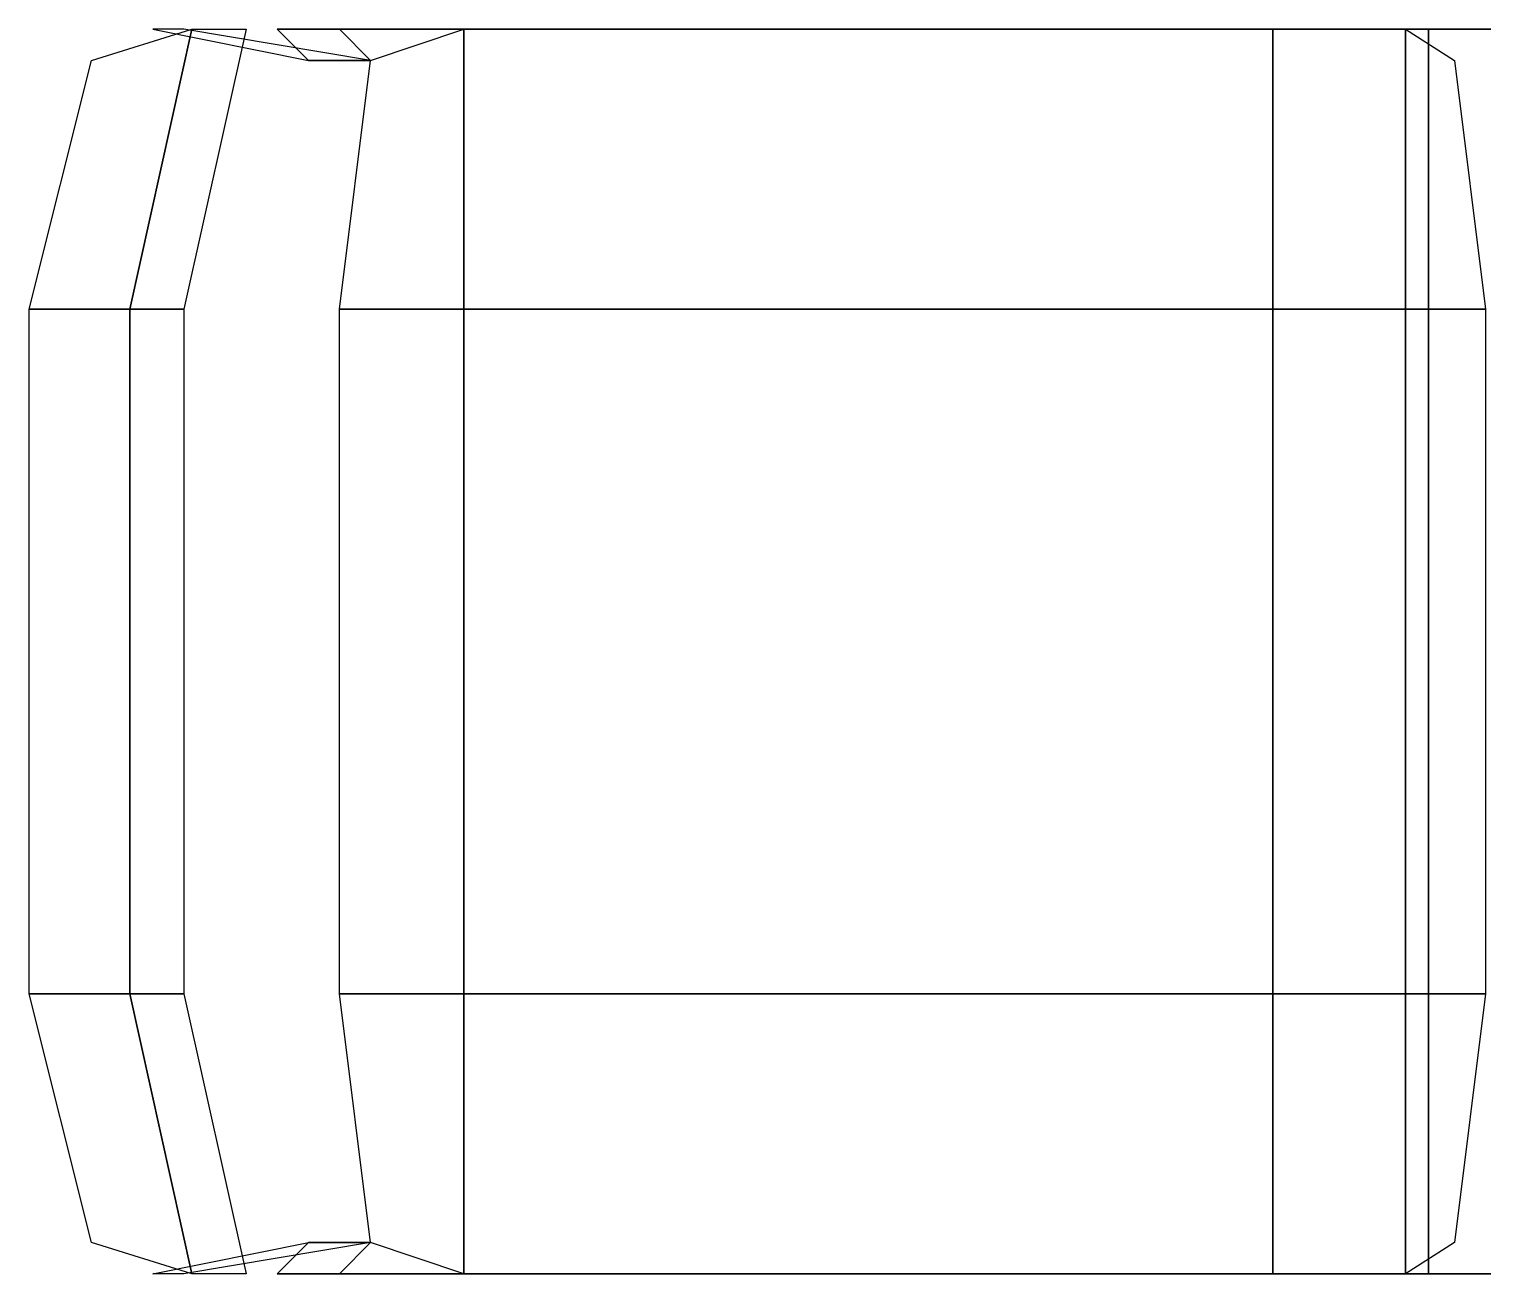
# Model space of a CAD drawing. Extents: x -0.597 to 0, y -0.254 to 0.254.
import ezdxf

# ---------------------------------------------------------------- set-up
doc = ezdxf.new("R2010")
doc.units = 0
doc.header["$LTSCALE"] = 2
doc.linetypes.add('CHROME', pattern=[10000, 10000, 0])
doc.layers.get('0').update_dxf_attribs({"linetype": 'CONTINUOUS'})

msp = doc.modelspace()

# ---------------------------------------------------------------- linework, layer by layer
at = {"color": 0, "linetype": 'BYBLOCK'}
for points in [[(-0.59653, 0.1397, 0.7874), (-0.57113, 0.2413, 0.7747), (-0.5301, 0.254, 0.7112), (-0.5555, 0.1397, 0.7112)], [(-0.5555, 0.1397, 0.7112), (-0.5301, 0.254, 0.7112), (-0.508, 0.254, 0.5842), (-0.5334, 0.1397, 0.5842)], [(-0.4699, 0.1397, 0.45287), (-0.4572, 0.2413, 0.47827), (-0.4191, 0.254, 0.49479), (-0.4191, 0.1397, 0.46939)], [(-0.4191, 0.1397, 0.46939), (-0.4191, 0.254, 0.49479), (-0.0889, 0.254, 0.508), (-0.0889, 0.1397, 0.4826)], [(-0.0889, 0.1397, 0.4826), (-0.0889, 0.254, 0.508), (-0.0348, 0.254, 0.49746), (-0.0348, 0.1397, 0.47206)], [(-0.0348, 0.1397, 0.47206), (-0.0348, 0.254, 0.49746), (-0.01487, 0.2413, 0.45885), (-0.00217, 0.1397, 0.43345)], [(-0.59653, -0.1397, 0.7874), (-0.59653, 0.1397, 0.7874), (-0.5555, 0.1397, 0.7112), (-0.5555, -0.1397, 0.7112)], [(-0.5555, -0.1397, 0.7112), (-0.5555, 0.1397, 0.7112), (-0.5334, 0.1397, 0.5842), (-0.5334, -0.1397, 0.5842)], [(-0.4699, -0.1397, 0.45287), (-0.4699, 0.1397, 0.45287), (-0.4191, 0.1397, 0.46939), (-0.4191, -0.1397, 0.46939)], [(-0.4191, -0.1397, 0.46939), (-0.4191, 0.1397, 0.46939), (-0.0889, 0.1397, 0.4826), (-0.0889, -0.1397, 0.4826)], [(-0.0889, -0.1397, 0.4826), (-0.0889, 0.1397, 0.4826), (-0.0348, 0.1397, 0.47206), (-0.0348, -0.1397, 0.47206)], [(-0.0348, -0.1397, 0.47206), (-0.0348, 0.1397, 0.47206), (-0.00217, 0.1397, 0.43345), (-0.00217, -0.1397, 0.43345)], [(-0.57113, -0.2413, 0.7747), (-0.59653, -0.1397, 0.7874), (-0.5555, -0.1397, 0.7112), (-0.5301, -0.254, 0.7112)], [(-0.5301, -0.254, 0.7112), (-0.5555, -0.1397, 0.7112), (-0.5334, -0.1397, 0.5842), (-0.508, -0.254, 0.5842)], [(-0.4572, -0.2413, 0.47827), (-0.4699, -0.1397, 0.45287), (-0.4191, -0.1397, 0.46939), (-0.4191, -0.254, 0.49479)], [(-0.4191, -0.254, 0.49479), (-0.4191, -0.1397, 0.46939), (-0.0889, -0.1397, 0.4826), (-0.0889, -0.254, 0.508)], [(-0.0889, -0.254, 0.508), (-0.0889, -0.1397, 0.4826), (-0.0348, -0.1397, 0.47206), (-0.0348, -0.254, 0.49746)], [(-0.0348, -0.254, 0.49746), (-0.0348, -0.1397, 0.47206), (-0.00217, -0.1397, 0.43345), (-0.01487, -0.2413, 0.45885)]]:
    msp.add_3dface(points, dxfattribs=at)
at = {"color": 4, "linetype": 'CHROME'}
for points in [[(-0.4572, 0.2413, 0.47827), (-0.5334, 0.254, 0.7112), (-0.5461, 0.254, 0.7112), (-0.4826, 0.2413, 0.47827)], [(-0.4572, 0.2413, 0.47827), (-0.4826, 0.2413, 0.47827), (-0.4953, 0.254), (-0.4699, 0.254, 0.0254)], [(-0.0508, 0.254, 0.0254), (-0.4699, 0.254, 0.0254), (-0.4953, 0.254), (-0.0381, 0.254)], [(-0.0889, 0.254, 0.508), (0, 0.254, 0.0508), (-0.0254, 0.254, 0.0635), (-0.1143, 0.254, 0.508)], [(-0.0254, 0.254, 0.0635), (-0.0508, 0.254, 0.0254), (-0.0381, 0.254), (0, 0.254, 0.0508)], [(-0.0254, -0.254, 0.1397), (-0.0254, -0.254, 0.1651), (-0.0254, 0.254, 0.1651), (-0.0254, 0.254, 0.1397)], [(-0.4572, -0.2413, 0.47827), (-0.5334, -0.254, 0.7112), (-0.5461, -0.254, 0.7112), (-0.4826, -0.2413, 0.47827)], [(-0.4572, -0.2413, 0.47827), (-0.4826, -0.2413, 0.47827), (-0.4953, -0.254), (-0.4699, -0.254, 0.0254)], [(-0.0508, -0.254, 0.0254), (-0.4699, -0.254, 0.0254), (-0.4953, -0.254), (-0.0381, -0.254)], [(-0.0889, -0.254, 0.508), (0, -0.254, 0.0508), (-0.0254, -0.254, 0.0635), (-0.1143, -0.254, 0.508)], [(-0.0254, -0.254, 0.0635), (-0.0508, -0.254, 0.0254), (-0.0381, -0.254), (0, -0.254, 0.0508)]]:
    msp.add_3dface(points, dxfattribs=at)

doc.saveas('drawing.dxf')
